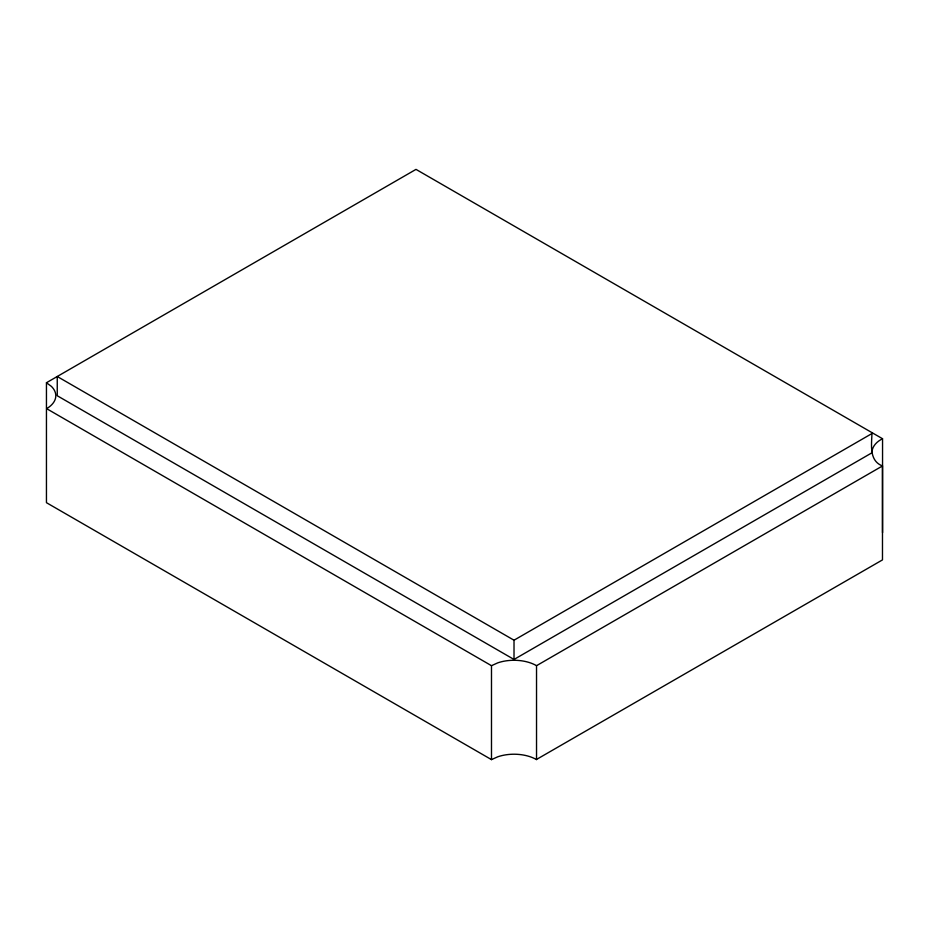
<?xml version="1.0" encoding="UTF-8"?>
<svg xmlns="http://www.w3.org/2000/svg" width="929" height="929" viewBox="0 0 929 929"><rect width="100%" height="100%" fill="white"/><g stroke="black" fill="none" stroke-linecap="round" stroke-linejoin="round"><path stroke-width="1.39" d="M871.971 451.877C872.412 445.815 877.371 441.24 882.55 438.743L882.55 532.677M871.925 452.806L514.016 659.451L57.25 395.742L57.25 376.5L514.016 640.209L871.925 433.564L871.971 432.635C871.739 444.271 868.627 460.691 882.48 465.952L882.48 559.897L536.393 759.516A31.876 18.406 0 0 0 497.874 756.752L491.487 759.62L46.45 502.682L46.45 382.736L415.995 169.38L882.55 438.743M536.532 759.62L536.532 665.687L882.48 465.952M46.45 382.736L51.42 386.418A31.876 18.406 0 0 1 46.624 408.655L491.487 665.687L497.874 662.807A31.876 18.406 0 0 1 536.393 665.582L536.532 665.687M514.016 640.209L514.016 659.451M491.487 665.687L491.487 759.62"/></g></svg>
